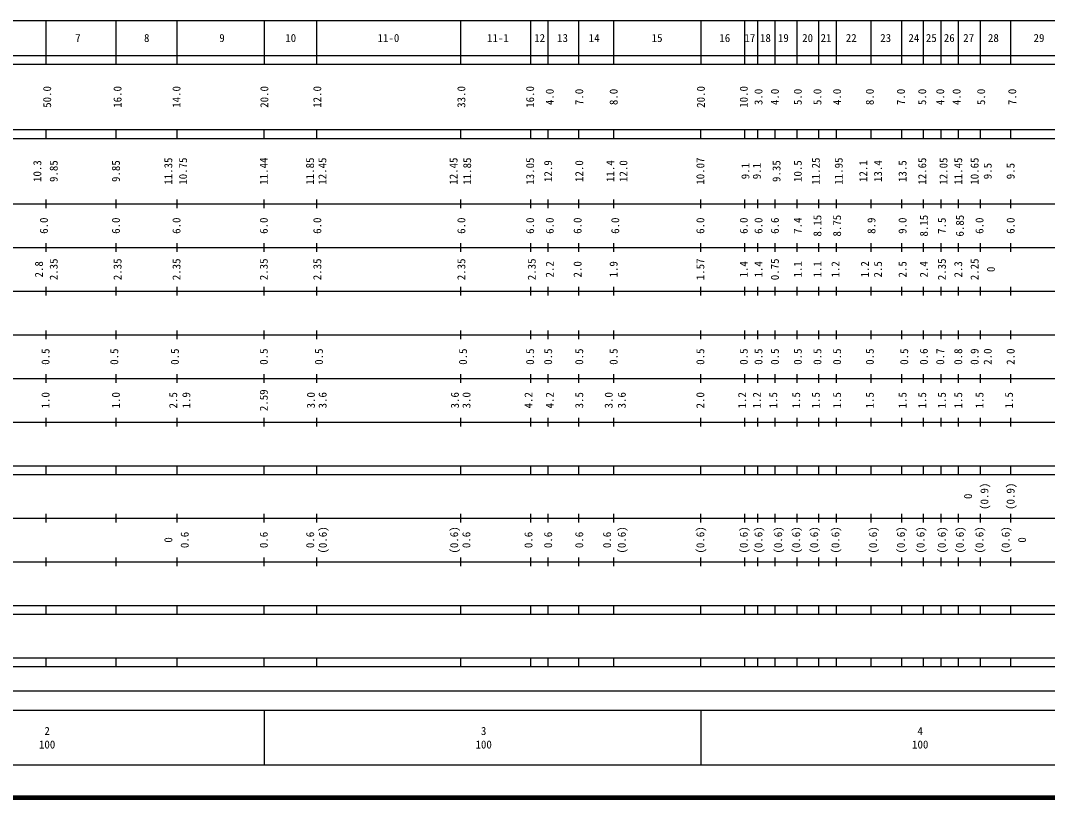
# Model space of a CAD drawing. Units: millimetres on the paper, enlarged 1000 times. Extents: x 40000 to 680000, y 20000 to 380000.
# Drawn here: x 212202 to 447436, y 20000 to 198000 of the extents above; entities that cross this region are included whole.
import ezdxf
from ezdxf.enums import TextEntityAlignment as Align

# ---------------------------------------------------------------- set-up
doc = ezdxf.new("R2010")
doc.units = ezdxf.units.MM
doc.header["$LTSCALE"] = 1000
doc.layers.add('M-TTL', color=2, linetype='Continuous', lineweight=140)
doc.layers.add('M-TTL-BAND', color=7, linetype='Continuous', lineweight=25)
doc.styles.add('ＭＳ ゴシック', font='')
doc.styles.get('ＭＳ ゴシック').set_extended_font_data('MS Gothic')

msp = doc.modelspace()

# ---------------------------------------------------------------- linework, layer by layer
at = {"layer": 'M-TTL'}
msp.add_line((40000, 20000), (680000, 20000), dxfattribs=at)
at = {"layer": 'M-TTL-BAND'}
for p, q in [((68000, 198000), (579000, 198000)), ((218000, 198000), (218000, 188000)), ((234000, 198000), (234000, 188000)), ((248000, 198000), (248000, 188000)), ((268000, 198000), (268000, 188000)), ((280000, 198000), (280000, 188000)), ((313000, 198000), (313000, 188000)), ((329000, 198000), (329000, 188000)), ((333000, 198000), (333000, 188000)), ((340000, 198000), (340000, 188000)), ((348000, 198000), (348000, 188000)), ((368000, 198000), (368000, 188000)), ((378000, 198000), (378000, 188000)), ((381000, 198000), (381000, 188000)), ((385000, 198000), (385000, 188000)), ((390000, 198000), (390000, 188000)), ((395000, 198000), (395000, 188000)), ((399000, 198000), (399000, 188000)), ((407000, 198000), (407000, 188000)), ((414000, 198000), (414000, 188000)), ((419000, 198000), (419000, 188000)), ((423000, 198000), (423000, 188000)), ((427000, 198000), (427000, 188000)), ((432000, 198000), (432000, 188000)), ((439000, 198000), (439000, 188000)), ((40000, 190000), (579000, 190000)), ((40000, 188000), (579000, 188000)), ((40000, 173000), (579000, 173000)), ((218000, 173000), (218000, 171000)), ((234000, 173000), (234000, 171000)), ((248000, 173000), (248000, 171000)), ((268000, 171000), (268000, 173000)), ((280000, 173000), (280000, 171000)), ((313000, 173000), (313000, 171000)), ((329000, 173000), (329000, 171000)), ((333000, 173000), (333000, 171000)), ((340000, 173000), (340000, 171000)), ((348000, 173000), (348000, 171000)), ((368000, 171000), (368000, 173000)), ((378000, 173000), (378000, 171000)), ((381000, 173000), (381000, 171000)), ((385000, 173000), (385000, 171000)), ((390000, 173000), (390000, 171000)), ((395000, 173000), (395000, 171000)), ((399000, 173000), (399000, 171000)), ((407000, 173000), (407000, 171000)), ((414000, 173000), (414000, 171000)), ((419000, 173000), (419000, 171000)), ((423000, 173000), (423000, 171000)), ((427000, 173000), (427000, 171000)), ((432000, 173000), (432000, 171000)), ((439000, 173000), (439000, 171000)), ((40000, 171000), (579000, 171000)), ((40000, 156000), (579000, 156000)), ((218000, 157000), (218000, 155000)), ((234000, 157000), (234000, 155000)), ((248000, 157000), (248000, 155000)), ((268000, 155000), (268000, 157000)), ((280000, 157000), (280000, 155000)), ((313000, 157000), (313000, 155000)), ((329000, 157000), (329000, 155000)), ((333000, 157000), (333000, 155000)), ((340000, 157000), (340000, 155000)), ((348000, 157000), (348000, 155000)), ((368000, 155000), (368000, 157000)), ((378000, 157000), (378000, 155000)), ((381000, 157000), (381000, 155000)), ((385000, 157000), (385000, 155000)), ((390000, 157000), (390000, 155000)), ((395000, 157000), (395000, 155000)), ((399000, 157000), (399000, 155000)), ((407000, 157000), (407000, 155000)), ((414000, 157000), (414000, 155000)), ((419000, 157000), (419000, 155000)), ((423000, 157000), (423000, 155000)), ((427000, 157000), (427000, 155000)), ((432000, 157000), (432000, 155000)), ((439000, 157000), (439000, 155000)), ((46000, 146000), (579000, 146000)), ((218000, 147000), (218000, 145000)), ((234000, 147000), (234000, 145000)), ((248000, 147000), (248000, 145000)), ((268000, 145000), (268000, 147000)), ((280000, 147000), (280000, 145000)), ((313000, 147000), (313000, 145000)), ((329000, 147000), (329000, 145000)), ((333000, 147000), (333000, 145000)), ((340000, 147000), (340000, 145000)), ((348000, 147000), (348000, 145000)), ((368000, 145000), (368000, 147000)), ((378000, 147000), (378000, 145000)), ((381000, 147000), (381000, 145000)), ((385000, 147000), (385000, 145000)), ((390000, 147000), (390000, 145000)), ((395000, 147000), (395000, 145000)), ((399000, 147000), (399000, 145000)), ((407000, 147000), (407000, 145000)), ((414000, 147000), (414000, 145000)), ((419000, 147000), (419000, 145000)), ((423000, 147000), (423000, 145000)), ((427000, 147000), (427000, 145000)), ((432000, 147000), (432000, 145000)), ((439000, 147000), (439000, 145000)), ((218000, 137000), (218000, 135000)), ((234000, 137000), (234000, 135000)), ((248000, 137000), (248000, 135000)), ((268000, 135000), (268000, 137000)), ((280000, 137000), (280000, 135000)), ((313000, 137000), (313000, 135000)), ((329000, 137000), (329000, 135000)), ((333000, 137000), (333000, 135000)), ((340000, 137000), (340000, 135000)), ((348000, 137000), (348000, 135000)), ((368000, 135000), (368000, 137000)), ((378000, 137000), (378000, 135000)), ((381000, 137000), (381000, 135000)), ((385000, 137000), (385000, 135000)), ((390000, 137000), (390000, 135000)), ((395000, 137000), (395000, 135000)), ((399000, 137000), (399000, 135000)), ((407000, 137000), (407000, 135000)), ((414000, 137000), (414000, 135000)), ((419000, 137000), (419000, 135000)), ((423000, 137000), (423000, 135000)), ((427000, 137000), (427000, 135000)), ((432000, 137000), (432000, 135000)), ((439000, 137000), (439000, 135000)), ((52000, 136000), (579000, 136000)), ((46000, 126000), (579000, 126000)), ((218000, 127000), (218000, 125000)), ((234000, 127000), (234000, 125000)), ((248000, 127000), (248000, 125000)), ((268000, 125000), (268000, 127000)), ((280000, 127000), (280000, 125000)), ((313000, 127000), (313000, 125000)), ((329000, 127000), (329000, 125000)), ((333000, 127000), (333000, 125000)), ((340000, 127000), (340000, 125000)), ((348000, 127000), (348000, 125000)), ((368000, 125000), (368000, 127000)), ((378000, 127000), (378000, 125000)), ((381000, 127000), (381000, 125000)), ((385000, 127000), (385000, 125000)), ((390000, 127000), (390000, 125000)), ((395000, 127000), (395000, 125000)), ((399000, 127000), (399000, 125000)), ((407000, 127000), (407000, 125000)), ((414000, 127000), (414000, 125000)), ((419000, 127000), (419000, 125000)), ((423000, 127000), (423000, 125000)), ((427000, 127000), (427000, 125000)), ((432000, 127000), (432000, 125000)), ((439000, 127000), (439000, 125000)), ((52000, 116000), (579000, 116000)), ((218000, 117000), (218000, 115000)), ((234000, 117000), (234000, 115000)), ((248000, 117000), (248000, 115000)), ((268000, 115000), (268000, 117000)), ((280000, 117000), (280000, 115000)), ((313000, 117000), (313000, 115000)), ((329000, 117000), (329000, 115000)), ((333000, 117000), (333000, 115000)), ((340000, 117000), (340000, 115000)), ((348000, 117000), (348000, 115000)), ((368000, 115000), (368000, 117000)), ((378000, 117000), (378000, 115000)), ((381000, 117000), (381000, 115000)), ((385000, 117000), (385000, 115000)), ((390000, 117000), (390000, 115000)), ((395000, 117000), (395000, 115000)), ((399000, 117000), (399000, 115000)), ((407000, 117000), (407000, 115000)), ((414000, 117000), (414000, 115000)), ((419000, 117000), (419000, 115000)), ((423000, 117000), (423000, 115000)), ((427000, 117000), (427000, 115000)), ((432000, 117000), (432000, 115000)), ((439000, 117000), (439000, 115000)), ((46000, 106000), (579000, 106000)), ((218000, 107000), (218000, 105000)), ((234000, 107000), (234000, 105000)), ((248000, 107000), (248000, 105000)), ((268000, 105000), (268000, 107000)), ((280000, 107000), (280000, 105000)), ((313000, 107000), (313000, 105000)), ((329000, 107000), (329000, 105000)), ((333000, 107000), (333000, 105000)), ((340000, 107000), (340000, 105000)), ((348000, 107000), (348000, 105000)), ((368000, 105000), (368000, 107000)), ((378000, 107000), (378000, 105000)), ((381000, 107000), (381000, 105000)), ((385000, 107000), (385000, 105000)), ((390000, 107000), (390000, 105000)), ((395000, 107000), (395000, 105000)), ((399000, 107000), (399000, 105000)), ((407000, 107000), (407000, 105000)), ((414000, 107000), (414000, 105000)), ((419000, 107000), (419000, 105000)), ((423000, 107000), (423000, 105000)), ((427000, 107000), (427000, 105000)), ((432000, 107000), (432000, 105000)), ((439000, 107000), (439000, 105000)), ((40000, 96000), (579000, 96000)), ((218000, 96000), (218000, 94000)), ((234000, 96000), (234000, 94000)), ((248000, 96000), (248000, 94000)), ((268000, 94000), (268000, 96000)), ((280000, 96000), (280000, 94000)), ((313000, 96000), (313000, 94000)), ((329000, 96000), (329000, 94000)), ((333000, 96000), (333000, 94000)), ((340000, 96000), (340000, 94000)), ((348000, 96000), (348000, 94000)), ((368000, 94000), (368000, 96000)), ((378000, 96000), (378000, 94000)), ((381000, 96000), (381000, 94000)), ((385000, 96000), (385000, 94000)), ((390000, 96000), (390000, 94000)), ((395000, 96000), (395000, 94000)), ((399000, 96000), (399000, 94000)), ((407000, 96000), (407000, 94000)), ((414000, 96000), (414000, 94000)), ((419000, 96000), (419000, 94000)), ((423000, 96000), (423000, 94000)), ((427000, 96000), (427000, 94000)), ((432000, 96000), (432000, 94000)), ((439000, 96000), (439000, 94000)), ((40000, 94000), (579000, 94000)), ((218000, 85000), (218000, 83000)), ((234000, 85000), (234000, 83000)), ((248000, 85000), (248000, 83000)), ((268000, 83000), (268000, 85000)), ((280000, 85000), (280000, 83000)), ((313000, 85000), (313000, 83000)), ((329000, 85000), (329000, 83000)), ((333000, 85000), (333000, 83000)), ((340000, 85000), (340000, 83000)), ((348000, 85000), (348000, 83000)), ((368000, 83000), (368000, 85000)), ((378000, 85000), (378000, 83000)), ((381000, 85000), (381000, 83000)), ((385000, 85000), (385000, 83000)), ((390000, 85000), (390000, 83000)), ((395000, 85000), (395000, 83000)), ((399000, 85000), (399000, 83000)), ((407000, 85000), (407000, 83000)), ((414000, 85000), (414000, 83000)), ((419000, 85000), (419000, 83000)), ((423000, 85000), (423000, 83000)), ((427000, 85000), (427000, 83000)), ((432000, 85000), (432000, 83000)), ((439000, 85000), (439000, 83000)), ((49000, 84000), (579000, 84000)), ((40000, 74000), (579000, 74000)), ((218000, 75000), (218000, 73000)), ((234000, 75000), (234000, 73000)), ((248000, 75000), (248000, 73000)), ((268000, 73000), (268000, 75000)), ((280000, 75000), (280000, 73000)), ((313000, 75000), (313000, 73000)), ((329000, 75000), (329000, 73000)), ((333000, 75000), (333000, 73000)), ((340000, 75000), (340000, 73000)), ((348000, 75000), (348000, 73000)), ((368000, 73000), (368000, 75000)), ((378000, 75000), (378000, 73000)), ((381000, 75000), (381000, 73000)), ((385000, 75000), (385000, 73000)), ((390000, 75000), (390000, 73000)), ((395000, 75000), (395000, 73000)), ((399000, 75000), (399000, 73000)), ((407000, 75000), (407000, 73000)), ((414000, 75000), (414000, 73000)), ((419000, 75000), (419000, 73000)), ((423000, 75000), (423000, 73000)), ((427000, 75000), (427000, 73000)), ((432000, 75000), (432000, 73000)), ((439000, 75000), (439000, 73000)), ((40000, 64000), (579000, 64000)), ((218000, 64000), (218000, 62000)), ((234000, 64000), (234000, 62000)), ((248000, 64000), (248000, 62000)), ((268000, 62000), (268000, 64000)), ((280000, 64000), (280000, 62000)), ((313000, 64000), (313000, 62000)), ((329000, 64000), (329000, 62000)), ((333000, 64000), (333000, 62000)), ((340000, 64000), (340000, 62000)), ((348000, 64000), (348000, 62000)), ((368000, 62000), (368000, 64000)), ((378000, 64000), (378000, 62000)), ((381000, 64000), (381000, 62000)), ((385000, 64000), (385000, 62000)), ((390000, 64000), (390000, 62000)), ((395000, 64000), (395000, 62000)), ((399000, 64000), (399000, 62000)), ((407000, 64000), (407000, 62000)), ((414000, 64000), (414000, 62000)), ((419000, 64000), (419000, 62000)), ((423000, 64000), (423000, 62000)), ((427000, 64000), (427000, 62000)), ((432000, 64000), (432000, 62000)), ((439000, 64000), (439000, 62000)), ((40000, 62000), (579000, 62000)), ((40000, 52000), (579000, 52000)), ((218000, 52000), (218000, 50000)), ((234000, 52000), (234000, 50000)), ((248000, 52000), (248000, 50000)), ((268000, 50000), (268000, 52000)), ((280000, 52000), (280000, 50000)), ((313000, 52000), (313000, 50000)), ((329000, 52000), (329000, 50000)), ((333000, 52000), (333000, 50000)), ((340000, 52000), (340000, 50000)), ((348000, 52000), (348000, 50000)), ((368000, 50000), (368000, 52000)), ((378000, 52000), (378000, 50000)), ((381000, 52000), (381000, 50000)), ((385000, 52000), (385000, 50000)), ((390000, 52000), (390000, 50000)), ((395000, 52000), (395000, 50000)), ((399000, 52000), (399000, 50000)), ((407000, 52000), (407000, 50000)), ((414000, 52000), (414000, 50000)), ((419000, 52000), (419000, 50000)), ((423000, 52000), (423000, 50000)), ((427000, 52000), (427000, 50000)), ((432000, 52000), (432000, 50000)), ((439000, 52000), (439000, 50000)), ((40000, 50000), (579000, 50000)), ((70805, 44406), (565903, 44406)), ((40000, 40000), (579000, 40000)), ((268000, 40000), (268000, 27500)), ((368000, 40000), (368000, 27500)), ((68000, 27500), (579000, 27500))]:
    msp.add_line(p, q, dxfattribs=at)

# ---------------------------------------------------------------- texts
at = {"layer": 'M-TTL-BAND', "style": 'ＭＳ ゴシック'}
for s, p in [('7', (225354, 194000)), ('8', (241104, 194000)), ('9', (258357, 194000)), ('10', (274085, 194000)), ('11-0', (296476, 194000)), ('11-1', (321559, 194000)), ('12', (331108, 194000)), ('13', (336358, 194000)), ('14', (343608, 194000)), ('15', (358018, 194000)), ('16', (373524, 194000)), ('17', (379271, 194000)), ('18', (382827, 194000)), ('19', (386938, 194000)), ('20', (392494, 194000)), ('21', (396716, 194000)), ('22', (402494, 194000)), ('23', (410383, 194000)), ('24', (416828, 194000)), ('25', (420828, 194000)), ('26', (424939, 194000)), ('27', (429384, 194000)), ('28', (435051, 194000)), ('29', (445495, 194000)), ('2', (218288, 35238)), ('3', (318288, 35238)), ('4', (418288, 35238)), ('100', (218288, 32131)), ('100', (318288, 32131)), ('100', (418288, 32131))]:
    msp.add_text(s, height=1833, dxfattribs=at).set_placement(p, align=Align.MIDDLE_CENTER)
for s, p in [('50.0', (218291, 180500)), ('16.0', (234417, 180500)), ('14.0', (247917, 180500)), ('20.0', (268036, 180500)), ('12.0', (280168, 180500)), ('33.0', (313168, 180500)), ('16.0', (328920, 180500)), ('4.0', (333420, 180500)), ('7.0', (340170, 180500)), ('8.0', (348046, 180500)), ('20.0', (368036, 180500)), ('10.0', (377859, 180500)), ('3.0', (381234, 180500)), ('4.0', (384985, 180500)), ('5.0', (390235, 180500)), ('5.0', (394735, 180500)), ('4.0', (399235, 180500)), ('8.0', (406735, 180500)), ('7.0', (413861, 180500)), ('5.0', (418736, 180500)), ('4.0', (422861, 180500)), ('4.0', (426611, 180500)), ('5.0', (432236, 180500)), ('7.0', (439362, 180500)), ('10.3', (216041, 163500)), ('9.85', (219791, 163500)), ('9.85', (234042, 163500)), ('11.35', (246042, 163500)), ('10.75', (249417, 163500)), ('11.44', (267911, 163500)), ('11.85', (278503, 163500)), ('12.45', (281341, 163500)), ('12.45', (311383, 163500)), ('11.85', (314497, 163500)), ('13.05', (328920, 163500)), ('12.9', (333045, 163500)), ('12.0', (340170, 163500)), ('11.4', (347296, 163500)), ('12.0', (350296, 163500)), ('10.07', (367911, 163500)), ('9.1', (378234, 163500)), ('9.1', (380859, 163500)), ('9.35', (385360, 163500)), ('10.5', (390235, 163500)), ('11.25', (394360, 163500)), ('11.95', (399610, 163500)), ('12.1', (405235, 163500)), ('13.4', (408610, 163500)), ('13.5', (414236, 163500)), ('12.65', (418736, 163500)), ('12.05', (423611, 163500)), ('11.45', (426986, 163500)), ('10.65', (430736, 163500)), ('9.5', (433736, 163500)), ('9.5', (438987, 163500)), ('8.15', (394735, 151000)), ('8.75', (399235, 151000)), ('8.15', (419111, 151000)), ('6.85', (427361, 151000)), ('6.0', (217541, 151000)), ('6.0', (234042, 151000)), ('6.0', (247917, 151000)), ('6.0', (267911, 151000)), ('6.0', (280168, 151000)), ('6.0', (313168, 151000)), ('6.0', (328920, 151000)), ('6.0', (333420, 151000)), ('6.0', (339795, 151000)), ('6.0', (348421, 151000)), ('6.0', (367911, 151000)), ('6.0', (377859, 151000)), ('6.0', (381234, 151000)), ('6.6', (384985, 151000)), ('7.4', (390235, 151000)), ('8.9', (407110, 151000)), ('9.0', (414236, 151000)), ('7.5', (423236, 151000)), ('6.0', (431861, 151000)), ('6.0', (438987, 151000)), ('2.8', (216416, 141000)), ('2.35', (219791, 141000)), ('2.35', (234417, 141000)), ('2.35', (247917, 141000)), ('2.35', (267911, 141000)), ('2.35', (280168, 141000)), ('2.35', (313168, 141000)), ('2.35', (329295, 141000)), ('2.2', (333420, 141000)), ('2.0', (339795, 141000)), ('1.9', (348046, 141000)), ('1.57', (367911, 141000)), ('1.4', (377859, 141000)), ('1.4', (381234, 141000)), ('0.75', (384985, 141000)), ('1.1', (390235, 141000)), ('1.1', (394735, 141000)), ('1.2', (398860, 141000)), ('1.2', (405610, 141000)), ('2.5', (408610, 141000)), ('2.5', (414236, 141000)), ('2.4', (419111, 141000)), ('2.35', (423236, 141000)), ('2.3', (426986, 141000)), ('2.25', (430736, 141000)), ('0', (434486, 141000)), ('0.5', (217916, 121000)), ('0.5', (233667, 121000)), ('0.5', (247542, 121000)), ('0.5', (267911, 121000)), ('0.5', (280543, 121000)), ('0.5', (313543, 121000)), ('0.5', (328920, 121000)), ('0.5', (333045, 121000)), ('0.5', (340170, 121000)), ('0.5', (348046, 121000)), ('0.5', (367911, 121000)), ('0.5', (377859, 121000)), ('0.5', (381234, 121000)), ('0.5', (384985, 121000)), ('0.5', (390235, 121000)), ('0.5', (394735, 121000)), ('0.5', (399235, 121000)), ('0.5', (406735, 121000)), ('0.5', (414611, 121000)), ('0.6', (419111, 121000)), ('0.7', (422861, 121000)), ('0.8', (426986, 121000)), ('0.9', (430736, 121000)), ('2.0', (433736, 121000)), ('2.0', (438987, 121000)), ('2.59', (267911, 111000)), ('1.0', (217916, 111000)), ('1.0', (234042, 111000)), ('2.5', (247167, 111000)), ('1.9', (250167, 111000)), ('3.0', (278704, 111000)), ('3.6', (281385, 111000)), ('3.6', (311692, 111000)), ('3.0', (314344, 111000)), ('4.2', (328545, 111000)), ('4.2', (333420, 111000)), ('3.5', (340170, 111000)), ('3.0', (346921, 111000)), ('3.6', (349921, 111000)), ('2.0', (367911, 111000)), ('1.2', (377484, 111000)), ('1.2', (380859, 111000)), ('1.5', (384610, 111000)), ('1.5', (389860, 111000)), ('1.5', (394360, 111000)), ('1.5', (399235, 111000)), ('1.5', (406735, 111000)), ('1.5', (414236, 111000)), ('1.5', (418736, 111000)), ('1.5', (423236, 111000)), ('1.5', (426986, 111000)), ('1.5', (431861, 111000)), ('1.5', (438612, 111000)), ('(0.9)', (432986, 89000)), ('(0.9)', (438987, 89000)), ('0', (429236, 89000)), ('0.6', (249792, 79000)), ('0.6', (267911, 79000)), ('0.6', (278540, 79000)), ('(0.6)', (281435, 79000)), ('(0.6)', (311522, 79000)), ('0.6', (314309, 79000)), ('0.6', (328545, 79000)), ('0.6', (333045, 79000)), ('0.6', (340170, 79000)), ('0.6', (346546, 79000)), ('(0.6)', (349921, 79000)), ('(0.6)', (367911, 79000)), ('(0.6)', (377859, 79000)), ('(0.6)', (381234, 79000)), ('(0.6)', (385735, 79000)), ('(0.6)', (389860, 79000)), ('(0.6)', (393985, 79000)), ('(0.6)', (398860, 79000)), ('(0.6)', (407485, 79000)), ('(0.6)', (413861, 79000)), ('(0.6)', (418361, 79000)), ('(0.6)', (423236, 79000)), ('(0.6)', (427361, 79000)), ('(0.6)', (431861, 79000)), ('(0.6)', (437861, 79000)), ('0', (246042, 79000)), ('0', (441612, 79000))]:
    msp.add_text(s, height=1833, rotation=90, dxfattribs=at).set_placement(p, align=Align.MIDDLE_CENTER)

doc.saveas('drawing.dxf')
